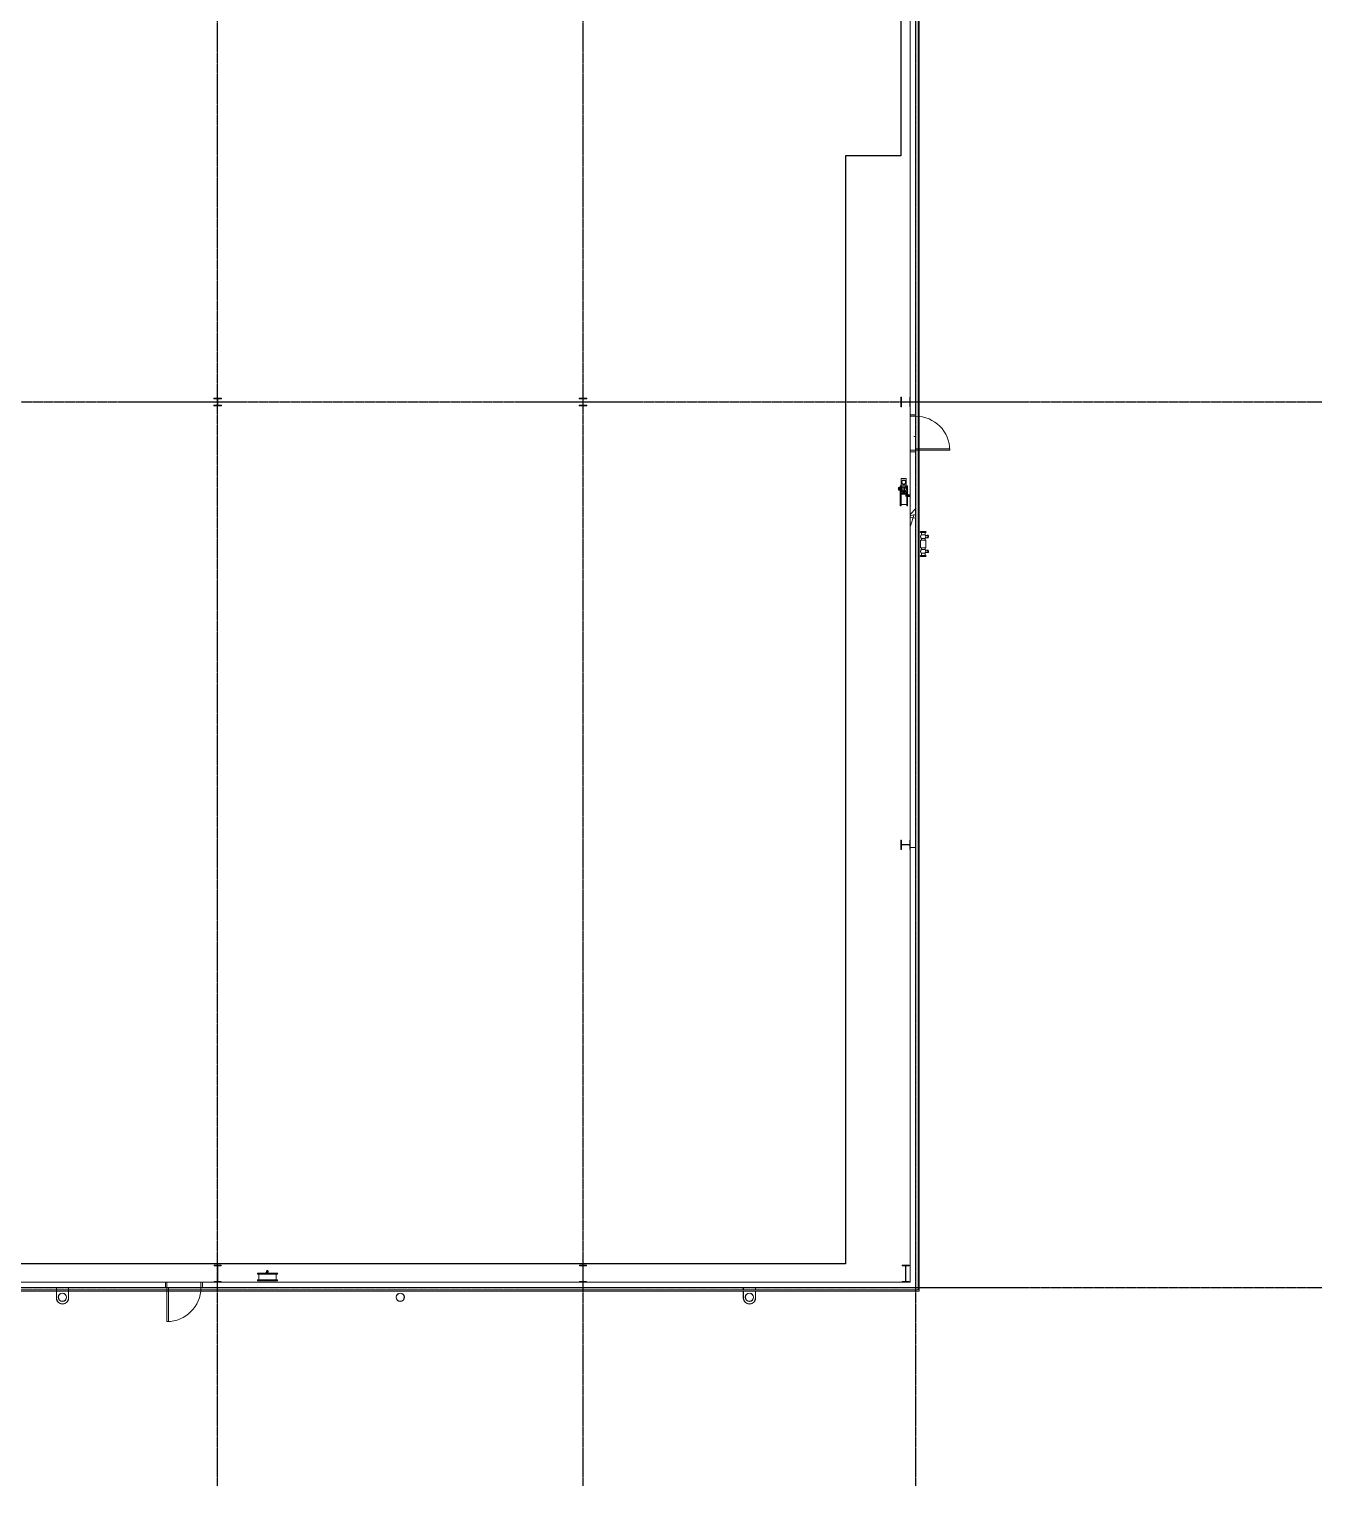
# Model space of a CAD drawing. Header units: millimetres. Extents: x -677815 to 476396, y -125373 to 39000.
# Drawn here: x 245985 to 280998, y -125373 to -85895 of the extents above; entities that cross this region are included whole.
import ezdxf

# ---------------------------------------------------------------- set-up
doc = ezdxf.new("R2010")
doc.units = ezdxf.units.MM
doc.linetypes.add('Xref building Toll$0$Grid Line', pattern=[22.225, 12.7, -3.175, 3.175, -3.175])
for name, color, linetype, lineweight in [('AM_BOR', 4, 'Continuous', 25), ('Xref building Toll$0$A-DOOR', 31, 'Continuous', 9), ('Xref building Toll$0$A-DOOR-HDLN', 31, 'Continuous', 9), ('Xref building Toll$0$A-FLOR', 192, 'Continuous', 25), ('Xref building Toll$0$A-GENM', 13, 'Continuous', 9), ('Xref building Toll$0$A-WALL', 113, 'Continuous', 9), ('Xref building Toll$0$A-WALL-PATT', 111, 'Continuous', 9), ('Xref building Toll$0$P-PIPE', 3, 'Continuous', 9), ('Xref building Toll$0$P-SANR-FIXT', 6, 'Continuous', 9), ('Xref building Toll$0$S-COLS', 52, 'Continuous', 9), ('Xref Mezz Stairs$0$Platform', 1, 'Continuous', 25)]:
    doc.layers.add(name, color=color, linetype=linetype, lineweight=lineweight)
doc.layers.add('Xref building Toll$0$S-GRID', color=8, linetype='Continuous')

# ---------------------------------------------------------------- blocks, each defined once
blk = doc.blocks.new('Xref building Toll$0$Toll Grids')
at = {"layer": 'Xref building Toll$0$S-GRID', "linetype": 'Xref building Toll$0$Grid Line'}
for p, q in [((251088, -125373.3), (251088, 36031.5)), ((260988, -125373.3), (260988, 36031.5)), ((270000, -125373.3), (270000, 36031.5)), ((-9195.8, -96000), (280997.7, -96000)), ((-9195.8, -120000), (280997.7, -120000))]:
    blk.add_line(p, q, dxfattribs=at)
blk = doc.blocks.new('Xref building Toll$0$_SBA 1SWING SPDoor 01a - 920W x 2040H WD-1991709-MASTER GROUND FLOOR')
at = {"layer": 'Xref building Toll$0$A-DOOR'}
for p, q in [((460, 995), (420, 995)), ((420, 75), (420, 995)), ((460, 995), (460, 75)), ((-500, 75), (-500, 75)), ((-500, 75), (-500, -75)), ((-500, 75), (-460, 75)), ((-500, 75), (-460, 75)), ((-500, -75), (-500, 75)), ((-460, -75), (-460, 75)), ((-460, 75), (-460, 75)), ((-460, 75), (-460, -75)), ((460, 75), (420, 75)), ((460, 75), (460, -75)), ((500, 75), (460, 75)), ((460, 75), (460, 75)), ((460, 75), (500, 75)), ((460, -75), (460, 75)), ((500, -75), (500, 75)), ((500, 75), (500, 75)), ((500, 75), (500, -75)), ((-460, -75), (-500, -75)), ((-500, -75), (-500, -75)), ((-460, -75), (-500, -75)), ((-460, -75), (-460, -75)), ((460, -75), (500, -75)), ((460, -75), (460, -75)), ((500, -75), (460, -75)), ((500, -75), (500, -75))]:
    blk.add_line(p, q, dxfattribs=at)
blk.add_arc((460, 75), 920, 90, 180, dxfattribs=at)
at = {"layer": 'Xref building Toll$0$A-DOOR-HDLN'}
blk.add_line((-460, 75), (460, 75), dxfattribs=at)
blk = doc.blocks.new('Xref building Toll$0$UB-Universal Beam-Column - C1_5_460UB67-930432-MASTER GROUND FLOOR')
at = {"layer": 'Xref building Toll$0$S-COLS', "lineweight": 18}
for p, q in [((-95, 227), (95, 227)), ((-95, 214.3), (-95, 227)), ((-15.65, 214.3), (-95, 214.3)), ((-4.25, -202.9), (-4.25, 202.9)), ((4.25, 202.9), (4.25, -202.9)), ((95, 214.3), (15.65, 214.3)), ((95, 227), (95, 214.3)), ((-95, -214.3), (-15.65, -214.3)), ((-95, -227), (-95, -214.3)), ((95, -227), (-95, -227)), ((15.65, -214.3), (95, -214.3)), ((95, -214.3), (95, -227))]:
    blk.add_line(p, q, dxfattribs=at)
at = {"layer": 'Xref building Toll$0$S-COLS'}
for p, q in [((-95, 227), (-95, 227)), ((-95, 214.3), (-95, 214.3)), ((95, 227), (95, 227)), ((95, 214.3), (95, 214.3)), ((-95, -214.3), (-95, -214.3)), ((-95, -227), (-95, -227)), ((95, -214.3), (95, -214.3)), ((95, -227), (95, -227))]:
    blk.add_line(p, q, dxfattribs=at)
at = {"layer": 'Xref building Toll$0$S-COLS', "lineweight": 18}
for centre, start, end in [((-15.65, 202.9), 360, 90), ((15.65, 202.9), 90, 180), ((-15.65, -202.9), 270, 360), ((15.65, -202.9), 180, 270)]:
    blk.add_arc(centre, 11.4, start, end, dxfattribs=at)
blk = doc.blocks.new('Xref building Toll$0$FIRE_HYDRANT_2593 - FIRE_HYDRANT_2593-V47-MASTER GROUND FLOOR')
at = {"layer": 'Xref building Toll$0$A-GENM'}
for p, q in [((-113, 235), (-130, 235)), ((-130, 165), (-113, 165)), ((-55, 230), (-113, 230)), ((-113, 170), (-55, 170)), ((-70, 325), (-70, 335)), ((-70, 315), (-70, 325)), ((-70, 100), (-70, -100)), ((-70, 100), (70, 100)), ((-50, 325), (-50, 249)), ((0, 249), (-50, 249)), ((-50, 249), (-48, 249)), ((-50, 151), (-50, 100)), ((-48, 151), (-50, 151)), ((-50, 151), (0, 151)), ((-49, 315), (-43, 315)), ((-13, 325), (-5, 325)), ((50, 249), (0, 249)), ((0, 151), (50, 151)), ((9, 330), (15, 330)), ((49, 335), (27, 335)), ((48, 249), (50, 249)), ((50, 151), (48, 151)), ((50, 249), (50, 317)), ((50, 100), (50, 151)), ((70, 335), (70, 325)), ((70, 325), (70, 315)), ((70, -100), (70, 100)), ((-113, -165), (-130, -165)), ((-130, -235), (-113, -235)), ((-55, -170), (-113, -170)), ((-113, -230), (-55, -230)), ((70, -100), (-70, -100)), ((-49, -315), (-70, -315)), ((-70, -325), (-70, -315)), ((-70, -335), (-70, -325)), ((-50, -100), (-50, -151)), ((-48, -151), (-50, -151)), ((-50, -151), (0, -151)), ((-50, -249), (-50, -317)), ((-50, -249), (-48, -249)), ((0, -249), (-50, -249)), ((-49, -335), (-27, -335)), ((-8, -330), (-15, -330)), ((-5, -325), (-13, -325)), ((0, -151), (50, -151)), ((50, -249), (0, -249)), ((50, -151), (48, -151)), ((48, -249), (50, -249)), ((70, -315), (49, -315)), ((49, -335), (70, -335)), ((50, -151), (50, -100)), ((50, -325), (50, -249)), ((70, -315), (70, -325)), ((70, -325), (70, -335))]:
    blk.add_line(p, q, dxfattribs=at)
at = {"layer": 'Xref building Toll$0$A-GENM', "flags": 128}
for points in [[(-70, 315), (-70, 315), (-71, 315), (-71, 315), (-72, 315), (-72, 315), (-72, 315), (-73, 315), (-73, 316), (-74, 316), (-74, 316), (-74, 316), (-75, 316), (-75, 316), (-75, 317), (-76, 317), (-76, 317), (-76, 317), (-77, 317), (-77, 318), (-77, 318), (-77, 318), (-78, 319), (-78, 319), (-78, 319), (-78, 320), (-79, 320), (-79, 320), (-79, 321), (-79, 321), (-79, 321), (-79, 322), (-80, 322), (-80, 323), (-80, 323), (-80, 323), (-80, 324), (-80, 324), (-80, 324), (-80, 325), (-80, 325), (-80, 326), (-80, 326), (-80, 326), (-80, 327), (-80, 327), (-80, 328), (-80, 328), (-79, 328), (-79, 329), (-79, 329), (-79, 330), (-79, 330), (-79, 330), (-78, 331), (-78, 331), (-78, 331), (-78, 332), (-77, 332), (-77, 332), (-77, 332), (-76, 333), (-76, 333), (-76, 333), (-75, 333), (-75, 334), (-75, 334), (-74, 334), (-74, 334), (-74, 334), (-73, 334), (-73, 335), (-73, 335), (-72, 335), (-72, 335), (-71, 335), (-71, 335), (-71, 335), (-70, 335), (-70, 335)], [(0, 335), (-3, 335), (-6, 335), (-8, 335), (-11, 335), (-14, 335), (-17, 335), (-19, 335), (-22, 335), (-25, 335), (-27, 335), (-30, 335), (-32, 335), (-35, 335), (-37, 335), (-40, 335), (-42, 335), (-44, 335), (-46, 335), (-48, 335), (-50, 335), (-52, 335), (-54, 335), (-56, 335), (-57, 335), (-59, 335), (-60, 335), (-62, 335), (-63, 335), (-64, 335), (-65, 335), (-66, 335), (-67, 335), (-68, 335), (-68, 335), (-69, 335), (-69, 335), (-70, 335), (-70, 335), (-70, 335)], [(-70, 335), (-70, 335), (-70, 335), (-69, 335), (-69, 335), (-69, 335), (-68, 335), (-67, 335), (-66, 335), (-66, 335), (-64, 335), (-63, 335), (-62, 335), (-61, 335), (-59, 335), (-58, 335), (-56, 335), (-54, 335), (-53, 335), (-51, 335), (-49, 335), (-47, 335), (-45, 335), (-42, 335), (-40, 335), (-38, 335), (-35, 335), (-33, 335), (-30, 335), (-28, 335), (-25, 335), (-23, 335), (-20, 335), (-17, 335), (-15, 335), (-12, 335), (-9, 335), (-6, 335), (-4, 335), (-1, 335), (0, 335)], [(-48, 315), (-50, 315), (-52, 315), (-54, 315), (-56, 315), (-57, 315), (-59, 315), (-60, 315), (-62, 315), (-63, 315), (-64, 315), (-65, 315), (-66, 315), (-67, 315), (-68, 315), (-68, 315), (-69, 315), (-69, 315), (-70, 315), (-70, 315), (-70, 315)], [(-70, 315), (-70, 315), (-70, 315), (-69, 315), (-69, 315), (-69, 315), (-68, 315), (-67, 315), (-66, 315), (-66, 315), (-64, 315), (-63, 315), (-62, 315), (-61, 315), (-59, 315), (-58, 315), (-56, 315), (-54, 315), (-53, 315), (-51, 315), (-49, 315), (-47, 315), (-45, 315), (-42, 315), (-40, 315), (-38, 315), (-35, 315), (-33, 315), (-30, 315), (-28, 315), (-25, 315), (-23, 315), (-20, 315), (-17, 315), (-15, 315), (-12, 315), (-9, 315), (-6, 315), (-4, 315), (-1, 315), (0, 315)], [(-50, 151), (-52, 153), (-54, 155), (-56, 157), (-57, 160), (-59, 162), (-60, 164), (-62, 167), (-63, 169), (-64, 172), (-65, 174), (-66, 177), (-67, 180), (-68, 182), (-68, 185), (-69, 188), (-69, 191), (-70, 193), (-70, 196), (-70, 199), (-70, 202), (-70, 205), (-70, 207), (-69, 210), (-69, 213), (-68, 216), (-68, 218), (-67, 221), (-66, 224), (-65, 226), (-64, 229), (-63, 231), (-61, 234), (-60, 236), (-58, 239), (-57, 241), (-55, 243), (-53, 245), (-51, 247), (-50, 249)], [(0, 335), (3, 335), (6, 335), (8, 335), (11, 335), (14, 335), (17, 335), (19, 335), (22, 335), (25, 335), (27, 335), (30, 335), (32, 335), (35, 335), (37, 335), (40, 335), (42, 335), (44, 335), (46, 335), (48, 335), (50, 335), (52, 335), (54, 335), (56, 335), (57, 335), (59, 335), (60, 335), (62, 335), (63, 335), (64, 335), (65, 335), (66, 335), (67, 335), (68, 335), (68, 335), (69, 335), (69, 335), (70, 335), (70, 335), (70, 335)], [(70, 335), (70, 335), (70, 335), (69, 335), (69, 335), (69, 335), (68, 335), (67, 335), (66, 335), (66, 335), (64, 335), (63, 335), (62, 335), (61, 335), (59, 335), (58, 335), (56, 335), (54, 335), (53, 335), (51, 335), (49, 335), (47, 335), (45, 335), (42, 335), (40, 335), (38, 335), (35, 335), (33, 335), (30, 335), (28, 335), (25, 335), (23, 335), (20, 335), (17, 335), (15, 335), (12, 335), (9, 335), (6, 335), (4, 335), (1, 335), (0, 335)], [(0, 315), (3, 315), (6, 315), (8, 315), (11, 315), (14, 315), (17, 315), (19, 315), (22, 315), (25, 315), (27, 315), (30, 315), (32, 315), (35, 315), (37, 315), (40, 315), (42, 315), (44, 315), (46, 315), (48, 315), (50, 315), (52, 315), (54, 315), (56, 315), (57, 315), (59, 315), (60, 315), (62, 315), (63, 315), (64, 315), (65, 315), (66, 315), (67, 315), (68, 315), (68, 315), (69, 315), (69, 315), (70, 315), (70, 315), (70, 315)], [(70, 315), (70, 315), (70, 315), (69, 315), (69, 315), (69, 315), (68, 315), (67, 315), (66, 315), (66, 315), (64, 315), (63, 315), (62, 315), (61, 315), (59, 315), (58, 315), (56, 315), (54, 315), (53, 315), (51, 315), (49, 315)], [(50, 249), (52, 247), (54, 245), (56, 243), (57, 240), (59, 238), (60, 236), (62, 233), (63, 231), (64, 228), (65, 226), (66, 223), (67, 220), (68, 218), (68, 215), (69, 212), (69, 209), (70, 207), (70, 204), (70, 201), (70, 198), (70, 195), (70, 193), (69, 190), (69, 187), (68, 184), (68, 182), (67, 179), (66, 176), (65, 174), (64, 171), (63, 169), (61, 166), (60, 164), (58, 161), (57, 159), (55, 157), (53, 155), (51, 153), (50, 151)], [(70, 335), (70, 335), (71, 335), (71, 335), (72, 335), (72, 335), (72, 335), (73, 335), (73, 334), (74, 334), (74, 334), (74, 334), (75, 334), (75, 334), (75, 333), (76, 333), (76, 333), (76, 333), (77, 333), (77, 332), (77, 332), (77, 332), (78, 331), (78, 331), (78, 331), (78, 330), (79, 330), (79, 330), (79, 329), (79, 329), (79, 329), (79, 328), (80, 328), (80, 327), (80, 327), (80, 327), (80, 326), (80, 326), (80, 326), (80, 325), (80, 325), (80, 324), (80, 324), (80, 324), (80, 323), (80, 323), (80, 322), (80, 322), (79, 322), (79, 321), (79, 321), (79, 320), (79, 320), (79, 320), (78, 319), (78, 319), (78, 319), (78, 318), (77, 318), (77, 318), (77, 318), (76, 317), (76, 317), (76, 317), (75, 317), (75, 316), (75, 316), (74, 316), (74, 316), (74, 316), (73, 316), (73, 315), (73, 315), (72, 315), (72, 315), (71, 315), (71, 315), (71, 315), (70, 315), (70, 315)], [(-70, -335), (-70, -335), (-71, -335), (-71, -335), (-72, -335), (-72, -335), (-72, -335), (-73, -335), (-73, -334), (-74, -334), (-74, -334), (-74, -334), (-75, -334), (-75, -334), (-75, -333), (-76, -333), (-76, -333), (-76, -333), (-77, -333), (-77, -332), (-77, -332), (-77, -332), (-78, -331), (-78, -331), (-78, -331), (-78, -330), (-79, -330), (-79, -330), (-79, -329), (-79, -329), (-79, -329), (-79, -328), (-80, -328), (-80, -327), (-80, -327), (-80, -327), (-80, -326), (-80, -326), (-80, -326), (-80, -325), (-80, -325), (-80, -324), (-80, -324), (-80, -324), (-80, -323), (-80, -323), (-80, -322), (-80, -322), (-79, -322), (-79, -321), (-79, -321), (-79, -320), (-79, -320), (-79, -320), (-78, -319), (-78, -319), (-78, -319), (-78, -318), (-77, -318), (-77, -318), (-77, -318), (-76, -317), (-76, -317), (-76, -317), (-75, -317), (-75, -316), (-75, -316), (-74, -316), (-74, -316), (-74, -316), (-73, -316), (-73, -315), (-73, -315), (-72, -315), (-72, -315), (-71, -315), (-71, -315), (-71, -315), (-70, -315), (-70, -315)], [(-50, -249), (-52, -247), (-54, -245), (-56, -243), (-57, -240), (-59, -238), (-60, -236), (-62, -233), (-63, -231), (-64, -228), (-65, -226), (-66, -223), (-67, -220), (-68, -218), (-68, -215), (-69, -212), (-69, -209), (-70, -207), (-70, -204), (-70, -201), (-70, -198), (-70, -195), (-70, -193), (-69, -190), (-69, -187), (-68, -184), (-68, -182), (-67, -179), (-66, -176), (-65, -174), (-64, -171), (-63, -169), (-61, -166), (-60, -164), (-58, -161), (-57, -159), (-55, -157), (-53, -155), (-51, -153), (-50, -151)], [(0, -315), (-3, -315), (-6, -315), (-8, -315), (-11, -315), (-14, -315), (-17, -315), (-19, -315), (-22, -315), (-25, -315), (-27, -315), (-30, -315), (-32, -315), (-35, -315), (-37, -315), (-40, -315), (-42, -315), (-44, -315), (-46, -315), (-48, -315), (-50, -315), (-52, -315), (-54, -315), (-56, -315), (-57, -315), (-59, -315), (-60, -315), (-62, -315), (-63, -315), (-64, -315), (-65, -315), (-66, -315), (-67, -315), (-68, -315), (-68, -315), (-69, -315), (-69, -315), (-70, -315), (-70, -315), (-70, -315)], [(-70, -315), (-70, -315), (-70, -315), (-69, -315), (-69, -315), (-69, -315), (-68, -315), (-67, -315), (-66, -315), (-66, -315), (-64, -315), (-63, -315), (-62, -315), (-61, -315), (-59, -315), (-58, -315), (-56, -315), (-54, -315), (-53, -315), (-51, -315), (-49, -315)], [(0, -335), (-3, -335), (-6, -335), (-8, -335), (-11, -335), (-14, -335), (-17, -335), (-19, -335), (-22, -335), (-25, -335), (-27, -335), (-30, -335), (-32, -335), (-35, -335), (-37, -335), (-40, -335), (-42, -335), (-44, -335), (-46, -335), (-48, -335), (-50, -335), (-52, -335), (-54, -335), (-56, -335), (-57, -335), (-59, -335), (-60, -335), (-62, -335), (-63, -335), (-64, -335), (-65, -335), (-66, -335), (-67, -335), (-68, -335), (-68, -335), (-69, -335), (-69, -335), (-70, -335), (-70, -335), (-70, -335)], [(-70, -335), (-70, -335), (-70, -335), (-69, -335), (-69, -335), (-69, -335), (-68, -335), (-67, -335), (-66, -335), (-66, -335), (-64, -335), (-63, -335), (-62, -335), (-61, -335), (-59, -335), (-58, -335), (-56, -335), (-54, -335), (-53, -335), (-51, -335), (-49, -335), (-47, -335), (-45, -335), (-42, -335), (-40, -335), (-38, -335), (-35, -335), (-33, -335), (-30, -335), (-28, -335), (-25, -335), (-23, -335), (-20, -335), (-17, -335), (-15, -335), (-12, -335), (-9, -335), (-6, -335), (-4, -335), (-1, -335), (0, -335)], [(70, -315), (70, -315), (70, -315), (69, -315), (69, -315), (69, -315), (68, -315), (67, -315), (66, -315), (66, -315), (64, -315), (63, -315), (62, -315), (61, -315), (59, -315), (58, -315), (56, -315), (54, -315), (53, -315), (51, -315), (49, -315), (47, -315), (45, -315), (42, -315), (40, -315), (38, -315), (35, -315), (33, -315), (30, -315), (28, -315), (25, -315), (23, -315), (20, -315), (17, -315), (15, -315), (12, -315), (9, -315), (6, -315), (4, -315), (1, -315), (0, -315)], [(0, -335), (3, -335), (6, -335), (8, -335), (11, -335), (14, -335), (17, -335), (19, -335), (22, -335), (25, -335), (27, -335), (30, -335), (32, -335), (35, -335), (37, -335), (40, -335), (42, -335), (44, -335), (46, -335), (48, -335), (50, -335), (52, -335), (54, -335), (56, -335), (57, -335), (59, -335), (60, -335), (62, -335), (63, -335), (64, -335), (65, -335), (66, -335), (67, -335), (68, -335), (68, -335), (69, -335), (69, -335), (70, -335), (70, -335), (70, -335)], [(70, -335), (70, -335), (70, -335), (69, -335), (69, -335), (69, -335), (68, -335), (67, -335), (66, -335), (66, -335), (64, -335), (63, -335), (62, -335), (61, -335), (59, -335), (58, -335), (56, -335), (54, -335), (53, -335), (51, -335), (49, -335), (47, -335), (45, -335), (42, -335), (40, -335), (38, -335), (35, -335), (33, -335), (30, -335), (28, -335), (25, -335), (23, -335), (20, -335), (17, -335), (15, -335), (12, -335), (9, -335), (6, -335), (4, -335), (1, -335), (0, -335)], [(48, -315), (50, -315), (52, -315), (54, -315), (56, -315), (57, -315), (59, -315), (60, -315), (62, -315), (63, -315), (64, -315), (65, -315), (66, -315), (67, -315), (68, -315), (68, -315), (69, -315), (69, -315), (70, -315), (70, -315), (70, -315)], [(50, -151), (52, -153), (54, -155), (56, -157), (57, -160), (59, -162), (60, -164), (62, -167), (63, -169), (64, -172), (65, -174), (66, -177), (67, -180), (68, -182), (68, -185), (69, -188), (69, -191), (70, -193), (70, -196), (70, -199), (70, -202), (70, -205), (70, -207), (69, -210), (69, -213), (68, -216), (68, -218), (67, -221), (66, -224), (65, -226), (64, -229), (63, -231), (61, -234), (60, -236), (58, -239), (57, -241), (55, -243), (53, -245), (51, -247), (50, -249)], [(70, -315), (70, -315), (71, -315), (71, -315), (72, -315), (72, -315), (72, -315), (73, -315), (73, -316), (74, -316), (74, -316), (74, -316), (75, -316), (75, -316), (75, -317), (76, -317), (76, -317), (76, -317), (77, -317), (77, -318), (77, -318), (77, -318), (78, -319), (78, -319), (78, -319), (78, -320), (79, -320), (79, -320), (79, -321), (79, -321), (79, -321), (79, -322), (80, -322), (80, -323), (80, -323), (80, -323), (80, -324), (80, -324), (80, -324), (80, -325), (80, -325), (80, -326), (80, -326), (80, -326), (80, -327), (80, -327), (80, -328), (80, -328), (79, -328), (79, -329), (79, -329), (79, -330), (79, -330), (79, -330), (78, -331), (78, -331), (78, -331), (78, -332), (77, -332), (77, -332), (77, -332), (76, -333), (76, -333), (76, -333), (75, -333), (75, -334), (75, -334), (74, -334), (74, -334), (74, -334), (73, -334), (73, -335), (73, -335), (72, -335), (72, -335), (71, -335), (71, -335), (71, -335), (70, -335), (70, -335)]]:
    blk.add_lwpolyline(points, dxfattribs=at)
at = {"layer": 'Xref building Toll$0$A-GENM'}
for centre, start, end in [((0, 325), 180, 225), ((0, 325), 75, 105), ((0, 325), 255, 285), ((0, 325), 360, 45), ((0, -325), 180, 225), ((0, -325), 75, 105), ((0, -325), 255, 285), ((0, -325), 360, 45)]:
    blk.add_arc(centre, 10, start, end, dxfattribs=at)
for centre, major_axis, start_param, end_param in [((-130, 200), (0, 35), 0, 3.141593), ((-130, 200), (0, 35), 5.759587, 6.283185), ((-113, 200), (0, 35), 0, 3.141593), ((-130, 200), (0, 35), 3.141593, 3.665191), ((-113, 200), (0, 30), 0, 3.141593), ((-113, 200), (0, 35), 5.759587, 6.283185), ((-113, 200), (0, 30), 6.021386, 6.283185), ((-113, 200), (0, 30), 3.141593, 3.403392), ((-113, 200), (0, 35), 3.141593, 3.665191), ((-55, 200), (0, 30), 0, 3.141593), ((-55, 200), (0, 30), 5.934119, 6.283185), ((-55, 200), (0, 30), 3.141593, 3.490659), ((-130, -200), (0, 35), 0, 3.141593), ((-130, -200), (0, 35), 5.759587, 6.283185), ((-113, -200), (0, 35), 0, 3.141593), ((-130, -200), (0, 35), 3.141593, 3.665191), ((-113, -200), (0, 30), 0, 3.141593), ((-113, -200), (0, 35), 5.759587, 6.283185), ((-113, -200), (0, 30), 6.021386, 6.283185), ((-113, -200), (0, 30), 3.141593, 3.403392), ((-113, -200), (0, 35), 3.141593, 3.665191), ((-55, -200), (0, 30), 0, 3.141593), ((-55, -200), (0, 30), 5.934119, 6.283185), ((-55, -200), (0, 30), 3.141593, 3.490659)]:
    blk.add_ellipse(centre, major_axis=major_axis, ratio=0.5, start_param=start_param, end_param=end_param, dxfattribs=at)
blk = doc.blocks.new('Xref building Toll$0$DWP_Downpipe - 225mm-1363392-MASTER GROUND FLOOR')
at = {"layer": 'Xref building Toll$0$P-PIPE'}
for radius, start, end in [(113, 360, 180), (112, 0, 180), (113, 180, 360), (112, 180, 360), (107, 0, 180), (108, 0, 180), (107, 180, 0), (108, 180, 360)]:
    blk.add_arc((-34, 236), radius, start, end, dxfattribs=at)
blk = doc.blocks.new('Xref building Toll$0$IVS-GM-DownPipe Cover - DP 225mm-625296-MASTER GROUND FLOOR')
at = {"layer": 'Xref building Toll$0$A-GENM'}
for p, q in [((-165.5, 0), (-165.5, -272)), ((-165.5, -272), (-165.5, 0)), ((-162.5, -275), (-162.5, 0)), ((-162.5, 0), (-162.5, -275)), ((162.5, 0), (162.5, -275)), ((162.5, -275), (162.5, 0)), ((-165.5, -272), (-215.5, -272)), ((-215.5, -272), (-215.5, -275)), ((-215.5, -275), (-215.5, -272)), ((-215.5, -272), (-165.5, -272)), ((-215.5, -272), (-215.5, -272)), ((-215.5, -275), (-162.5, -275)), ((-162.5, -275), (-215.5, -275)), ((-215.5, -275), (-215.5, -275)), ((-165.5, -272), (-165.5, -272)), ((-162.5, -275), (-162.5, -275)), ((162.5, -275), (215.5, -275)), ((215.5, -275), (162.5, -275)), ((162.5, -275), (162.5, -275)), ((165.5, -272), (165.5, 0)), ((165.5, 0), (165.5, -272)), ((215.5, -272), (165.5, -272)), ((165.5, -272), (215.5, -272)), ((165.5, -272), (165.5, -272)), ((215.5, -275), (215.5, -272)), ((215.5, -272), (215.5, -275)), ((215.5, -272), (215.5, -272)), ((215.5, -275), (215.5, -275))]:
    blk.add_line(p, q, dxfattribs=at)
for radius, start in [(165.5, 360), (165.5, 0), (162.5, 0), (162.5, 0)]:
    blk.add_arc((0, 0), radius, start, 180, dxfattribs=at)
blk = doc.blocks.new('Xref building Toll$0$IVS-GM-DownPipe Cover - DP 225mm-V81-MASTER GROUND FLOOR')
at = {"layer": 'Xref building Toll$0$A-GENM'}
for p, q in [((-166, 0), (-166, -186)), ((-162, -186), (-162, 0)), ((162, 0), (162, -186)), ((-166, -272), (-216, -272)), ((-216, -272), (-216, -275)), ((-216, -275), (-162, -275)), ((-166, -215), (-166, -272)), ((-162, -275), (-162, -215)), ((162, -215), (162, -275)), ((162, -275), (216, -275)), ((166, -186), (166, 0)), ((166, -272), (166, -215)), ((216, -272), (166, -272)), ((216, -275), (216, -272))]:
    blk.add_line(p, q, dxfattribs=at)
for radius, start in [(166, 360), (162, 0)]:
    blk.add_arc((0, 0), radius, start, 180, dxfattribs=at)
blk = doc.blocks.new('Xref building Toll$0$UC-Universal Column-Column - C4_5-250UC73-1332377-MASTER GROUND FLOOR')
at = {"layer": 'Xref building Toll$0$S-COLS', "lineweight": 18}
for p, q in [((-127, 127), (127, 127)), ((-127, 112.8), (-127, 127)), ((-18.3, 112.8), (-127, 112.8)), ((-4.3, -98.8), (-4.3, 98.8)), ((4.3, 98.8), (4.3, -98.8)), ((127, 112.8), (18.3, 112.8)), ((127, 127), (127, 112.8)), ((-127, -112.8), (-18.3, -112.8)), ((-127, -127), (-127, -112.8)), ((127, -127), (-127, -127)), ((18.3, -112.8), (127, -112.8)), ((127, -112.8), (127, -127))]:
    blk.add_line(p, q, dxfattribs=at)
at = {"layer": 'Xref building Toll$0$S-COLS'}
for p, q in [((-127, 127), (-127, 127)), ((-127, 112.8), (-127, 112.8)), ((127, 127), (127, 127)), ((127, 112.8), (127, 112.8)), ((-127, -112.8), (-127, -112.8)), ((-127, -127), (-127, -127)), ((127, -112.8), (127, -112.8)), ((127, -127), (127, -127))]:
    blk.add_line(p, q, dxfattribs=at)
at = {"layer": 'Xref building Toll$0$S-COLS', "lineweight": 18}
for centre, start, end in [((-18.3, 98.8), 360, 90), ((18.3, 98.8), 90, 180), ((-18.3, -98.8), 270, 360), ((18.3, -98.8), 180, 270)]:
    blk.add_arc(centre, 14, start, end, dxfattribs=at)
blk = doc.blocks.new('Xref building Toll$0$UC-Universal Column-Column - C4_5-250UC73-1332378-MASTER GROUND FLOOR')
at = {"layer": 'Xref building Toll$0$S-COLS', "lineweight": 18}
for p, q in [((-127, 127), (127, 127)), ((-127, 112.8), (-127, 127)), ((-18.3, 112.8), (-127, 112.8)), ((-4.3, -98.8), (-4.3, 98.8)), ((4.3, 98.8), (4.3, -98.8)), ((127, 112.8), (18.3, 112.8)), ((127, 127), (127, 112.8)), ((-127, -112.8), (-18.3, -112.8)), ((-127, -127), (-127, -112.8)), ((127, -127), (-127, -127)), ((18.3, -112.8), (127, -112.8)), ((127, -112.8), (127, -127))]:
    blk.add_line(p, q, dxfattribs=at)
at = {"layer": 'Xref building Toll$0$S-COLS'}
for p, q in [((-127, 127), (-127, 127)), ((-127, 112.8), (-127, 112.8)), ((127, 127), (127, 127)), ((127, 112.8), (127, 112.8)), ((-127, -112.8), (-127, -112.8)), ((-127, -127), (-127, -127)), ((127, -112.8), (127, -112.8)), ((127, -127), (127, -127))]:
    blk.add_line(p, q, dxfattribs=at)
at = {"layer": 'Xref building Toll$0$S-COLS', "lineweight": 18}
for centre, start, end in [((-18.3, 98.8), 360, 90), ((18.3, 98.8), 90, 180), ((-18.3, -98.8), 270, 360), ((18.3, -98.8), 180, 270)]:
    blk.add_arc(centre, 14, start, end, dxfattribs=at)
blk = doc.blocks.new('Xref building Toll$0$UB-Universal Beam-Column - C1_5_460UB67-1338435-MASTER GROUND FLOOR')
at = {"layer": 'Xref building Toll$0$S-COLS', "lineweight": 18}
for p, q in [((-95, 227), (95, 227)), ((-95, 214.3), (-95, 227)), ((-15.65, 214.3), (-95, 214.3)), ((-4.25, -202.9), (-4.25, 202.9)), ((4.25, 202.9), (4.25, -202.9)), ((95, 214.3), (15.65, 214.3)), ((95, 227), (95, 214.3)), ((-95, -214.3), (-15.65, -214.3)), ((-95, -227), (-95, -214.3)), ((95, -227), (-95, -227)), ((15.65, -214.3), (95, -214.3)), ((95, -214.3), (95, -227))]:
    blk.add_line(p, q, dxfattribs=at)
at = {"layer": 'Xref building Toll$0$S-COLS'}
for p, q in [((-95, 227), (-95, 227)), ((-95, 214.3), (-95, 214.3)), ((95, 227), (95, 227)), ((95, 214.3), (95, 214.3)), ((-95, -214.3), (-95, -214.3)), ((-95, -227), (-95, -227)), ((95, -214.3), (95, -214.3)), ((95, -227), (95, -227))]:
    blk.add_line(p, q, dxfattribs=at)
at = {"layer": 'Xref building Toll$0$S-COLS', "lineweight": 18}
for centre, start, end in [((-15.65, 202.9), 360, 90), ((15.65, 202.9), 90, 180), ((-15.65, -202.9), 270, 360), ((15.65, -202.9), 180, 270)]:
    blk.add_arc(centre, 11.4, start, end, dxfattribs=at)
blk = doc.blocks.new('Xref building Toll$0$UC-Universal Column-Column - C2_5-200UC60-1338437-MASTER GROUND FLOOR')
at = {"layer": 'Xref building Toll$0$S-COLS', "lineweight": 18}
for p, q in [((-105, 102.5), (105, 102.5)), ((-105, 88.3), (-105, 102.5)), ((-16.05, 88.3), (-105, 88.3)), ((-4.65, -76.9), (-4.65, 76.9)), ((4.65, 76.9), (4.65, -76.9)), ((105, 88.3), (16.05, 88.3)), ((105, 102.5), (105, 88.3)), ((-105, -88.3), (-16.05, -88.3)), ((-105, -102.5), (-105, -88.3)), ((105, -102.5), (-105, -102.5)), ((16.05, -88.3), (105, -88.3)), ((105, -88.3), (105, -102.5))]:
    blk.add_line(p, q, dxfattribs=at)
at = {"layer": 'Xref building Toll$0$S-COLS'}
for p, q in [((-105, 102.5), (-105, 102.5)), ((-105, 88.3), (-105, 88.3)), ((105, 102.5), (105, 102.5)), ((105, 88.3), (105, 88.3)), ((-105, -88.3), (-105, -88.3)), ((-105, -102.5), (-105, -102.5)), ((105, -88.3), (105, -88.3)), ((105, -102.5), (105, -102.5))]:
    blk.add_line(p, q, dxfattribs=at)
at = {"layer": 'Xref building Toll$0$S-COLS', "lineweight": 18}
for centre, start, end in [((-16.05, 76.9), 360, 90), ((16.05, 76.9), 90, 180), ((-16.05, -76.9), 270, 360), ((16.05, -76.9), 180, 270)]:
    blk.add_arc(centre, 11.4, start, end, dxfattribs=at)
blk = doc.blocks.new('Xref building Toll$0$Fire_Hose_Reel_-_Non_Hosted_9381 - Fire_Hose_Reel_-_Non_Hosted_9381-V440-MASTER GROUND FLOOR')
at = {"layer": 'Xref building Toll$0$P-SANR-FIXT'}
for p, q in [((269, 249), (-272, 249)), ((-272, 249), (-272, 224)), ((-272, 224), (-238, 224)), ((-238, 69), (-272, 69)), ((-272, 69), (-272, 44)), ((-272, 44), (269, 44)), ((-238, 224), (-238, 69)), ((-238, 224), (233, 224)), ((-238, 69), (233, 69)), ((-78, 250), (0, 250)), ((0, 23), (-20, 12)), ((-20, 12), (-20, -12)), ((-16, 40), (-16, 30)), ((0, 18), (-16, 9)), ((-16, 9), (-16, -9)), ((-13, 44), (-13, 27)), ((-1, 27), (-13, 20)), ((-11, 40), (0, 40)), ((-11, 16), (6, 27)), ((0, 27), (-11, 27)), ((-10, 27), (-10, 17)), ((0, 250), (78, 250)), ((0, 40), (11, 40)), ((11, 27), (0, 27)), ((20, 12), (0, 23)), ((16, 9), (0, 18)), ((10, 17), (10, 27)), ((12, 27), (12, 44)), ((25, 44), (15, 38)), ((15, 33), (32, 44)), ((40, 42), (15, 42)), ((16, 30), (16, 40)), ((16, -9), (16, 9)), ((33, 29), (18, -7)), ((20, -12), (20, 12)), ((22, -9), (36, 28)), ((33, 29), (36, 28)), ((36, 28), (33, 29)), ((41, 42), (40, 42)), ((223, 149), (224, 149)), ((233, 69), (233, 224)), ((233, 224), (269, 224)), ((269, 69), (233, 69)), ((269, 224), (269, 249)), ((269, 44), (269, 69)), ((-20, -12), (0, -23)), ((-16, -9), (0, -18)), ((0, -18), (16, -9)), ((0, -23), (20, -12))]:
    blk.add_line(p, q, dxfattribs=at)
at = {"layer": 'Xref building Toll$0$P-SANR-FIXT', "flags": 128}
for points in [[(-13, 20), (-14, 19), (-14, 19), (-15, 18), (-16, 17), (-17, 17), (-17, 16), (-18, 15), (-18, 15), (-19, 14), (-20, 13), (-20, 12), (-20, 12), (-21, 11), (-21, 10), (-22, 9), (-22, 8), (-22, 7), (-23, 6), (-23, 5), (-23, 4), (-23, 4), (-23, 3), (-23, 2), (-23, 1), (-23, 0), (-23, -1), (-23, -2), (-23, -3), (-23, -4), (-23, -5), (-23, -6), (-23, -7), (-22, -8), (-22, -8), (-22, -9), (-21, -10), (-21, -11), (-20, -12), (-20, -13), (-19, -13), (-19, -14), (-18, -15), (-18, -16), (-17, -16), (-16, -17), (-16, -18), (-15, -18), (-14, -19), (-13, -19), (-13, -20), (-12, -20), (-11, -21), (-10, -21), (-9, -22), (-8, -22), (-7, -22), (-7, -23), (-6, -23), (-5, -23), (-4, -23), (-3, -23), (-2, -23), (-1, -23), (0, -23), (1, -23), (2, -23), (3, -23), (4, -23), (5, -23), (6, -23), (6, -23), (7, -22), (8, -22), (9, -22), (10, -21), (11, -21), (12, -20), (12, -20), (13, -19), (14, -19), (15, -18), (15, -18), (16, -17), (17, -16), (17, -16), (18, -15), (19, -14), (19, -14), (20, -13), (20, -12), (21, -11), (21, -10), (22, -9), (22, -9)], [(-16, -11), (-17, -10), (-17, -10), (-17, -9), (-18, -8), (-18, -8), (-18, -7), (-19, -6), (-19, -5), (-19, -5), (-19, -4), (-19, -3), (-19, -2), (-19, -2), (-20, -1), (-20, 0), (-20, 1), (-19, 2), (-19, 2), (-19, 3), (-19, 4), (-19, 5), (-19, 5), (-19, 6), (-18, 7), (-18, 8), (-18, 8), (-17, 9), (-17, 10), (-17, 10), (-16, 11)], [(-16, 30), (-16, 29), (-16, 28), (-16, 26), (-16, 25), (-16, 24), (-16, 23), (-16, 22), (-16, 21), (-16, 19), (-16, 18), (-16, 17), (-16, 16), (-16, 15), (-16, 14), (-16, 13), (-16, 12), (-16, 11), (-16, 10), (-16, 9), (-16, 8), (-16, 8), (-16, 7), (-16, 6), (-16, 5), (-16, 5), (-16, 4), (-16, 4), (-16, 3), (-16, 2), (-16, 2), (-16, 2), (-16, 1), (-16, 1), (-16, 1), (-16, 0), (-16, 0), (-16, 0), (-16, 0), (-16, 0)], [(-16, 12), (-15, 12), (-15, 13), (-14, 13), (-14, 14), (-13, 15), (-12, 15), (-12, 16), (-11, 16), (-11, 16)], [(16, 0), (16, 0), (16, 0), (16, 0), (16, 0), (16, 1), (16, 1), (16, 1), (16, 2), (16, 2), (16, 2), (16, 3), (16, 3), (16, 4), (16, 5), (16, 5), (16, 6), (16, 7), (16, 7), (16, 8), (16, 9), (16, 10), (16, 11), (16, 12), (16, 13), (16, 14), (16, 15), (16, 16), (16, 17), (16, 18), (16, 19), (16, 20), (16, 21), (16, 23), (16, 24), (16, 25), (16, 26), (16, 27), (16, 28), (16, 30), (16, 30)], [(224, 149), (224, 149), (224, 149), (225, 149), (225, 149), (226, 149)], [(226, 129), (225, 129), (225, 129), (224, 129), (224, 129), (224, 129), (224, 129)], [(233, 141), (233, 140), (234, 140), (234, 139), (234, 139)], [(234, 139), (234, 139), (233, 138), (233, 138)], [(18, -7), (18, -8), (17, -9), (17, -9), (17, -10), (16, -11), (16, -11), (15, -12), (15, -13), (14, -13), (14, -14), (13, -14), (13, -15), (12, -15), (11, -16), (11, -16), (10, -17), (10, -17), (9, -17), (8, -18), (7, -18), (7, -18), (6, -19), (5, -19), (4, -19), (4, -19), (3, -19), (2, -19), (1, -19), (1, -20), (0, -20), (-1, -20), (-2, -19), (-3, -19), (-3, -19), (-4, -19), (-5, -19), (-6, -19), (-6, -18), (-7, -18), (-8, -18), (-8, -18), (-9, -17), (-10, -17), (-11, -16), (-11, -16), (-12, -16), (-12, -15), (-13, -15), (-14, -14), (-14, -13), (-15, -13), (-15, -12), (-16, -12)]]:
    blk.add_lwpolyline(points, dxfattribs=at)
at = {"layer": 'Xref building Toll$0$P-SANR-FIXT'}
for start, end in [(360, 180), (180, 360)]:
    blk.add_arc((0, 0), 12.5, start, end, dxfattribs=at)
blk = doc.blocks.new('Xref building Toll$0$FHD_Standard - 01 - Standard-1800779-MASTER GROUND FLOOR')
at = {"layer": 'Xref building Toll$0$A-GENM'}
for p, q in [((186, 128), (-14, 128)), ((-14, -12), (-14, 128)), ((-14, 128), (-14, -12)), ((186, -12), (186, 128)), ((186, 128), (186, -12)), ((217, 108), (186, 108)), ((186, 8), (186, 108)), ((186, 108), (186, 8)), ((186, 8), (217, 8)), ((217, 108), (217, 58)), ((217, 58), (217, 108)), ((217, 58), (217, 8)), ((217, 8), (217, 58)), ((236, 4), (236, -54)), ((337, 79), (266, 79)), ((266, 59), (337, 59)), ((296, -54), (296, 4)), ((312, 92), (312, 56)), ((347, 108), (315, 108)), ((315, 58), (315, 108)), ((315, 108), (315, 58)), ((315, 8), (315, 58)), ((315, 58), (315, 8)), ((315, 8), (347, 8)), ((318, 94), (318, 56)), ((320, 92), (320, 92)), ((320, 92), (320, 92)), ((320, 56), (320, 56)), ((320, 56), (320, 56)), ((462, 192), (321, 100)), ((322, 56), (322, 94)), ((323, 96), (464, 189)), ((366, 53), (325, 53)), ((325, 49), (366, 49)), ((327, 56), (327, 92)), ((365, 59), (329, 59)), ((329, 51), (329, 51)), ((329, 51), (329, 51)), ((329, 44), (365, 44)), ((372, 79), (337, 79)), ((337, 59), (372, 59)), ((347, 108), (347, 8)), ((347, 8), (347, 108)), ((367, 88), (347, 88)), ((347, 88), (347, 28)), ((347, 28), (347, 88)), ((347, 28), (367, 28)), ((365, 51), (365, 51)), ((365, 51), (365, 51)), ((367, 88), (367, 28)), ((367, 28), (367, 88)), ((400, 68), (367, 68)), ((367, 68), (367, 48)), ((367, 48), (367, 68)), ((367, 48), (400, 48)), ((409, 156), (369, 55)), ((373, 54), (413, 154)), ((390, 128), (390, -12)), ((400, 128), (400, 128)), ((400, 128), (400, 128)), ((400, 48), (400, 68)), ((400, 68), (400, 48)), ((413, 154), (409, 156)), ((409, 156), (413, 154)), ((410, 166), (410, 160)), ((410, -12), (410, 128)), ((411, 166), (461, 166)), ((421, 166), (411, 166)), ((411, 160), (411, 166)), ((411, 160), (421, 160)), ((461, 160), (411, 160)), ((430, 217), (415, 181)), ((419, 179), (415, 181)), ((415, 181), (419, 179)), ((419, 179), (433, 216)), ((461, 166), (421, 166)), ((421, 166), (421, 160)), ((421, 160), (461, 160)), ((451, 232), (431, 220)), ((431, 220), (451, 232)), ((431, 220), (431, 197)), ((431, 197), (431, 220)), ((431, 220), (431, 220)), ((431, 197), (451, 185)), ((451, 185), (431, 197)), ((431, 197), (431, 197)), ((451, 227), (435, 218)), ((435, 218), (451, 227)), ((451, 227), (435, 218)), ((435, 218), (451, 227)), ((435, 218), (435, 199)), ((435, 199), (435, 218)), ((435, 218), (435, 218)), ((435, 218), (435, 199)), ((435, 199), (435, 218)), ((435, 218), (435, 218)), ((435, 199), (451, 190)), ((451, 190), (435, 199)), ((435, 199), (435, 199)), ((435, 199), (451, 190)), ((451, 190), (435, 199)), ((435, 199), (435, 199)), ((435, 178), (435, 168)), ((439, 181), (439, 108)), ((441, 208), (441, 168)), ((471, 220), (451, 232)), ((451, 232), (471, 220)), ((451, 232), (451, 232)), ((467, 218), (451, 227)), ((451, 227), (467, 218)), ((451, 227), (451, 227)), ((467, 218), (451, 227)), ((451, 227), (467, 218)), ((451, 227), (451, 227)), ((451, 208), (451, 208)), ((451, 208), (451, 208)), ((451, 190), (467, 199)), ((467, 199), (451, 190)), ((451, 190), (467, 199)), ((467, 199), (451, 190)), ((451, 185), (471, 197)), ((471, 197), (451, 185)), ((451, 190), (451, 190)), ((451, 190), (451, 190)), ((451, 185), (451, 185)), ((451, 181), (451, 181)), ((451, 181), (451, 181)), ((451, 168), (451, 168)), ((451, 168), (451, 168)), ((451, 168), (451, 168)), ((451, 168), (451, 168)), ((451, 108), (451, 108)), ((451, 108), (451, 108)), ((461, 166), (457, 163)), ((457, 163), (461, 166)), ((457, 163), (475, 141)), ((475, 141), (457, 163)), ((457, 163), (457, 163)), ((461, 168), (461, 208)), ((478, 147), (461, 166)), ((461, 166), (478, 147)), ((461, 166), (461, 166)), ((461, 166), (461, 166)), ((461, 166), (461, 160)), ((461, 166), (461, 160)), ((461, 160), (461, 160)), ((464, 108), (464, 181)), ((467, 199), (467, 218)), ((467, 218), (467, 199)), ((467, 218), (467, 218)), ((467, 199), (467, 218)), ((467, 218), (467, 199)), ((467, 218), (467, 218)), ((467, 199), (467, 199)), ((467, 199), (467, 199)), ((467, 168), (467, 178)), ((471, 197), (471, 220)), ((471, 220), (471, 197)), ((471, 220), (471, 220)), ((471, 197), (471, 197)), ((475, 141), (638, 141)), ((638, 141), (475, 141)), ((475, 141), (475, 141)), ((638, 147), (478, 147)), ((478, 147), (638, 147)), ((478, 147), (478, 147)), ((640, 149), (513, 149)), ((513, 149), (513, 139)), ((513, 139), (513, 149)), ((513, 149), (640, 149)), ((513, 149), (513, 149)), ((513, 139), (640, 139)), ((640, 139), (513, 139)), ((513, 139), (513, 139)), ((638, 141), (638, 147)), ((638, 147), (638, 141)), ((638, 147), (638, 147)), ((638, 141), (638, 141)), ((640, 139), (640, 149)), ((640, 149), (640, 139)), ((640, 149), (640, 149)), ((640, 139), (640, 139)), ((-14, -12), (186, -12)), ((231, -54), (231, -71)), ((301, -71), (301, -54)), ((361, -31), (361, -41)), ((400, -12), (400, -12)), ((400, -12), (400, -12)), ((451, -31), (451, -31)), ((451, -31), (451, -31)), ((451, -41), (451, -41)), ((451, -41), (451, -41)), ((541, -41), (541, -31))]:
    blk.add_line(p, q, dxfattribs=at)
at = {"layer": 'Xref building Toll$0$A-GENM', "flags": 128}
for points in [[(217, 108), (282, 127), (315, 108)], [(315, 8), (251, -10), (217, 8)], [(228, 79), (266, 79), (266, 79)], [(266, 59), (228, 59), (228, 59)], [(390, -12), (390, 21), (390, 88), (390, 128), (390, 128)], [(390, 128), (390, 96), (390, 29), (390, -11), (390, -12)], [(410, 128), (410, 96), (410, 29), (410, -11), (410, -12)], [(410, -12), (410, 21), (410, 88), (410, 128), (410, 128)], [(464, 189), (475, 209), (464, 228), (442, 230), (430, 217)], [(433, 216), (448, 228), (466, 222), (470, 204), (462, 192)], [(435, 208), (435, 195), (435, 178)], [(467, 178), (467, 204), (467, 208)]]:
    blk.add_lwpolyline(points, dxfattribs=at)
at = {"layer": 'Xref building Toll$0$A-GENM'}
for centre, radius, start, end in [((86, 58), 60, 90, 270), ((86, 58), 50, 90, 270), ((86, 58), 50, 90, 270), ((86, 58), 60, 270, 90), ((86, 58), 50, 270, 90), ((86, 58), 50, 270, 90), ((228, 69), 10, 360, 180), ((228, 69), 10, 180, 360), ((400, 58), 10, 90, 270), ((400, 58), 10, 90, 270), ((400, 58), 10, 270, 90), ((400, 58), 10, 270, 90), ((451, 208), 20, 360, 180), ((451, 208), 20, 0, 180), ((451, 208), 20, 180, 360), ((451, 208), 20, 180, 0), ((451, 208), 16, 90, 270), ((451, 208), 12.5, 360, 180), ((451, 208), 12.5, 0, 180), ((451, 208), 12.5, 360, 180), ((451, 208), 12.5, 0, 180), ((451, 208), 12.5, 180, 360), ((451, 208), 12.5, 180, 0), ((451, 208), 12.5, 180, 360), ((451, 208), 12.5, 180, 0), ((451, 208), 16, 270, 90)]:
    blk.add_arc(centre, radius, start, end, dxfattribs=at)
for centre, major_axis, ratio, start_param, end_param in [((266, 4), (-30, 0), 0.5, 3.141593, 6.283185), ((266, 4), (-30, 0), 0.5, 0, 3.141593), ((337, 69), (0, 10), 0.935789, 4.712389, 7.853982), ((337, 69), (0, 10), 0.935789, 4.712389, 7.853982), ((337, 69), (0, 10), 0.935789, 1.570796, 4.712389), ((337, 69), (0, 10), 0.935789, 1.570796, 4.712389), ((372, 69), (0, 10), 0.935789, 4.712389, 7.853982), ((372, 69), (0, 10), 0.935789, 1.570796, 4.712389), ((266, -54), (-35, 0), 0.5, 3.141593, 6.283185), ((266, -71), (-35, 0), 0.5, 3.141593, 6.283185), ((266, -54), (-35, 0), 0.5, 0, 3.141593), ((266, -71), (-35, 0), 0.5, 0, 3.141593), ((266, -54), (30, 0), 0.5, 0, 3.141593), ((266, -54), (-30, 0), 0.5, 0, 3.141593)]:
    blk.add_ellipse(centre, major_axis=major_axis, ratio=ratio, start_param=start_param, end_param=end_param, dxfattribs=at)
for points in [[(86, 118), (83, 118), (79, 118), (74, 117), (71, 116), (69, 116), (67, 115), (64, 114), (61, 113), (58, 111), (56, 110), (53, 109), (51, 107), (46, 103), (42, 99), (37, 92), (33, 86), (31, 81), (29, 76), (28, 72), (27, 68), (27, 63), (26, 58), (27, 54), (27, 48), (29, 42), (31, 36), (32, 32), (34, 29), (37, 24), (42, 18), (46, 14), (50, 11), (52, 9), (54, 8), (56, 7), (58, 6), (61, 4), (64, 3), (67, 2), (69, 1), (71, 1), (74, 0), (79, -1), (83, -1), (86, -2)], [(86, -2), (90, -1), (94, -1), (99, 0), (102, 1), (104, 1), (106, 2), (109, 3), (112, 4), (115, 6), (117, 7), (119, 8), (122, 10), (126, 14), (131, 18), (136, 25), (140, 31), (142, 36), (144, 40), (145, 45), (146, 49), (146, 54), (146, 58), (146, 63), (146, 69), (144, 75), (142, 81), (141, 85), (139, 88), (136, 93), (131, 99), (126, 103), (123, 106), (121, 108), (119, 109), (117, 110), (115, 111), (112, 113), (109, 114), (106, 115), (104, 116), (102, 116), (99, 117), (94, 118), (90, 118), (86, 118)]]:
    blk.add_open_spline(points, degree=3, knots=[0, 0, 0, 0, 0.045455, 0.068182, 0.079545, 0.090909, 0.102273, 0.113636, 0.136364, 0.159091, 0.170455, 0.181818, 0.204545, 0.227273, 0.272727, 0.318182, 0.363636, 0.386364, 0.409091, 0.431818, 0.454545, 0.477273, 0.5, 0.522727, 0.545455, 0.590909, 0.613636, 0.636364, 0.659091, 0.681818, 0.727273, 0.772727, 0.795455, 0.806818, 0.818182, 0.829545, 0.840909, 0.863636, 0.886364, 0.897727, 0.909091, 0.920455, 0.931818, 0.954545, 1, 1, 1, 1], dxfattribs=at)
at = {"layer": 'Xref building Toll$0$P-SANR-FIXT'}
for p, q in [((724, 164), (183, 164)), ((183, 164), (183, 139)), ((183, 139), (218, 139)), ((218, 139), (218, -15)), ((689, 139), (218, 139)), ((689, -15), (689, 139)), ((689, 139), (724, 139)), ((724, 139), (724, 164)), ((218, -15), (183, -15)), ((183, -15), (183, -40)), ((183, -40), (724, -40)), ((689, -15), (218, -15)), ((724, -15), (689, -15)), ((724, -40), (724, -15))]:
    blk.add_line(p, q, dxfattribs=at)
blk = doc.blocks.new('Xref building Toll$0$building block 28092016')
at = {"layer": 'Xref building Toll$0$A-WALL-PATT', "lineweight": 9}
h = blk.add_hatch(dxfattribs=at)
h.set_pattern_fill('FP_1', color=256, style=0, pattern_type=2)
h.set_pattern_definition([(50, (714549.7, -811512), (3643.682, -318.78), [381, -4191]), (355, (714549.7, -811512), (-704.856, 3821.136), [304.8, -3352.8]), (100.451, (714853.3, -811538.5), (2938.852, 3502.33), [323.8, -3561.8]), (46.184, (714549.7, -810496), (5421.58, -840.856), [571.5, -6286.5]), (96.636, (715001.5, -810566), (4748.05, 4948.55), [485.7, -5342.7]), (351.184, (714549.7, -810496), (4748.1, 4948.51), [457.2, -5029.2]), (21, (715057.7, -810750), (3032.288, -2045.304), [381, -4191]), (326, (715057.7, -810750), (1236.04, 3683.76), [304.8, -3352.8]), (71.451, (715310.3, -810920.4), (4268.343, 1638.425), [323.8, -3561.8]), (37.5, (714549.7, -811512), (61.772, 1691.101), [167.64, -3144.52, 167.64, -3235.96, -3365.5]), (37.5, (714549.7, -811512), (61.772, 1691.101), [-6715.76, 167.64, -3197.86]), (7.5, (714549.7, -811512), (1336.393, 2003.611), [167.64, -1772.92, 167.64, -3068.32, -1282.7]), (7.5, (714549.7, -811512), (1336.393, 2003.611), [-5176.52, 167.64, -1115.06]), (327.5, (713416.8, -811512), (2711.818, -114.5786), [167.64, -1102.36, 167.64, -3794.76, -5257.8]), (327.5, (713416.8, -811512), (2711.818, -114.5786), [-5232.4, 167.64, -5090.16]), (317.5, (712908.8, -811512), (2962.586, 508.533), [167.64, -1483.36, 167.64, -2463.8, -3733.8]), (317.5, (712908.8, -811512), (2962.586, 508.533), [-4282.44, 167.64, -3566.16])])
h.paths.add_polyline_path([(992400, -779574), (992550, -779574), (992550, -767499), (992400, -767499), (992400, -779518)], flags=0)
at = {"layer": 'Xref building Toll$0$A-FLOR'}
blk.add_line((992550, -791564), (992550, -791499), dxfattribs=at)
blk.add_line((992550, -791564), (992550, -791499), dxfattribs=at)
at = {"layer": 'Xref building Toll$0$A-WALL', "lineweight": 18}
for p, q in [((992615, -671434), (992615, -791564)), ((992644, -791593), (992644, -671405)), ((992550, -767499), (992400, -767499)), ((992400, -767626), (992400, -779372)), ((992550, -779574), (992550, -767499)), ((992400, -779574), (992550, -779574)), ((722456, -791593), (992644, -791593)), ((992615, -791564), (722485, -791564))]:
    blk.add_line(p, q, dxfattribs=at)
at = {"layer": 'Xref building Toll$0$A-WALL'}
for p, q in [((992550, -703389), (992550, -767499)), ((992400, -767372), (992400, -755626)), ((992400, -791349), (992400, -779626)), ((992550, -779574), (992550, -791499)), ((992550, -791499), (954151, -791499)), ((965333, -791349), (973543, -791349)), ((973733, -791349), (983443, -791349)), ((983633, -791349), (992178, -791349)), ((992368, -791349), (992400, -791349))]:
    blk.add_line(p, q, dxfattribs=at)
at = {"layer": 'Xref building Toll$0$A-DOOR'}
for p, rotation in [((992475, -768347), 270), ((972728, -791424), 180)]:
    blk.add_blockref('Xref building Toll$0$_SBA 1SWING SPDoor 01a - 920W x 2040H WD-1991709-MASTER GROUND FLOOR', p, dxfattribs=dict(at, rotation=rotation))
at = {"layer": 'Xref building Toll$0$A-GENM'}
for name, p, rotation in [('Xref building Toll$0$FHD_Standard - 01 - Standard-1800779-MASTER GROUND FLOOR', (992164, -769589), 270), ('Xref building Toll$0$FIRE_HYDRANT_2593 - FIRE_HYDRANT_2593-V47-MASTER GROUND FLOOR', (992750, -771347), 180), ('Xref building Toll$0$IVS-GM-DownPipe Cover - DP 225mm-625296-MASTER GROUND FLOOR', (969438, -791780), 180), ('Xref building Toll$0$IVS-GM-DownPipe Cover - DP 225mm-V81-MASTER GROUND FLOOR', (988044, -791780), 180)]:
    blk.add_blockref(name, p, dxfattribs=dict(at, rotation=rotation))
at = {"layer": 'Xref building Toll$0$P-PIPE'}
for p in [(969471, -791996), (978621, -791996), (988077, -791996)]:
    blk.add_blockref('Xref building Toll$0$DWP_Downpipe - 225mm-1363392-MASTER GROUND FLOOR', p, dxfattribs=at)
at = {"layer": 'Xref building Toll$0$P-SANR-FIXT', "rotation": 180}
blk.add_blockref('Xref building Toll$0$Fire_Hose_Reel_-_Non_Hosted_9381 - Fire_Hose_Reel_-_Non_Hosted_9381-V440-MASTER GROUND FLOOR', (974987, -791063), dxfattribs=at)
at = {"layer": 'Xref building Toll$0$S-COLS'}
for name, p, rotation in [('Xref building Toll$0$UC-Universal Column-Column - C2_5-200UC60-1338437-MASTER GROUND FLOOR', (973638, -767499), 180), ('Xref building Toll$0$UC-Universal Column-Column - C2_5-200UC60-1338437-MASTER GROUND FLOOR', (983538, -767499), 180), ('Xref building Toll$0$UC-Universal Column-Column - C4_5-250UC73-1332378-MASTER GROUND FLOOR', (992273, -767499), 270), ('Xref building Toll$0$UC-Universal Column-Column - C4_5-250UC73-1332377-MASTER GROUND FLOOR', (992273, -779499), 270)]:
    blk.add_blockref(name, p, dxfattribs=dict(at, rotation=rotation))
for name, p in [('Xref building Toll$0$UB-Universal Beam-Column - C1_5_460UB67-1338435-MASTER GROUND FLOOR', (973638, -791122)), ('Xref building Toll$0$UB-Universal Beam-Column - C1_5_460UB67-1338435-MASTER GROUND FLOOR', (983538, -791122)), ('Xref building Toll$0$UB-Universal Beam-Column - C1_5_460UB67-930432-MASTER GROUND FLOOR', (992273, -791122))]:
    blk.add_blockref(name, p, dxfattribs=at)
blk = doc.blocks.new('Xref building Toll')
for name, p in [('Xref building Toll$0$Toll Grids', (0, 0)), ('Xref building Toll$0$building block 28092016', (-722550, 671499))]:
    blk.add_blockref(name, p)
blk = doc.blocks.new('Xref Mezz Stairs')
at = {"layer": 'Xref Mezz Stairs$0$Platform'}
blk.add_lwpolyline([(186098, -10405), (260047, -10405), (260047, -3655), (268097, -3655), (268097, -7005), (269597, -7005), (269597, -10680), (268097, -10680), (268097, -26855), (269597, -26855), (269597, -33130), (268097, -33130), (268097, -58605), (269597, -58605), (269597, -61880), (268097, -61880), (268097, -85080), (269597, -85080), (269597, -89330), (268097, -89330), (268097, -119355), (245297, -119355)], dxfattribs=at)

msp = doc.modelspace()

# ---------------------------------------------------------------- block references
at = {"layer": 'AM_BOR'}
for name in ['Xref building Toll', 'Xref Mezz Stairs']:
    msp.add_blockref(name, (0, 0), dxfattribs=at)

doc.saveas('drawing.dxf')
